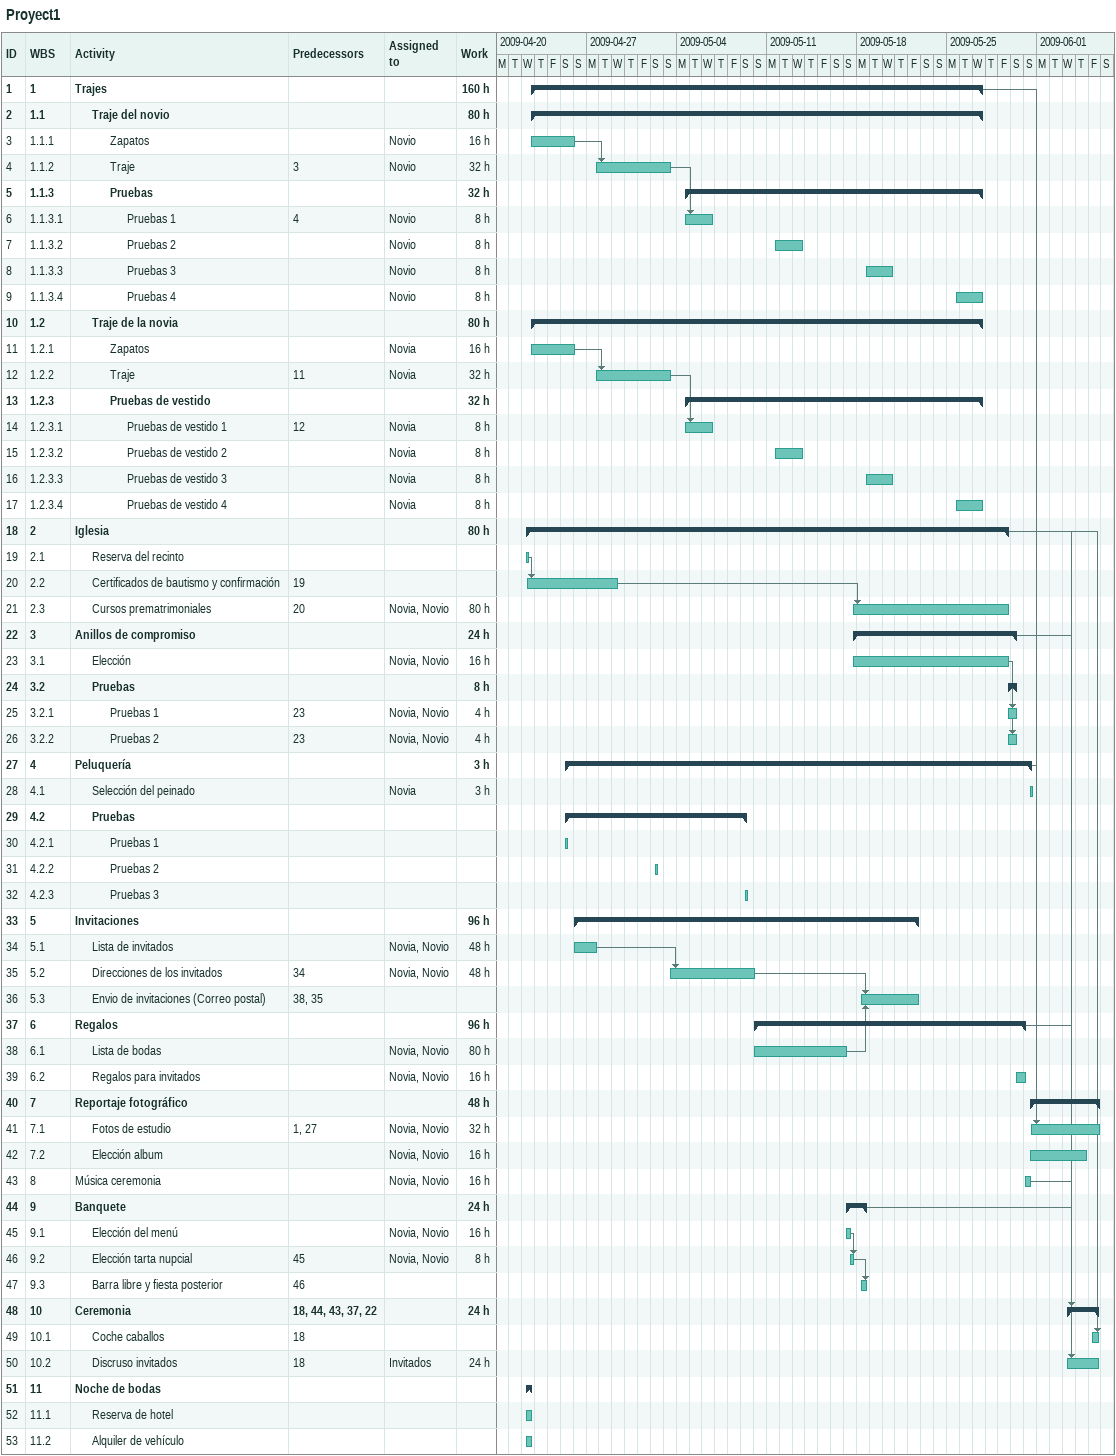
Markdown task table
Proyect1

| ID | WBS | Task | Start | Finish | Predecessors | Resources | Work (h) |
|---|---|---|---|---|---|---|---|
| 1 | 1 | **Trajes** | 2009-04-22 | 2009-05-27 |  |  | 160 |
| 2 | 1.1 | **Traje del novio** | 2009-04-22 | 2009-05-27 |  |  | 80 |
| 3 | 1.1.1 | Zapatos | 2009-04-22 | 2009-04-26 |  | Novio | 16 |
| 4 | 1.1.2 | Traje | 2009-04-27 | 2009-05-03 | 3 | Novio | 32 |
| 5 | 1.1.3 | **Pruebas** | 2009-05-04 | 2009-05-27 |  |  | 32 |
| 6 | 1.1.3.1 | Pruebas 1 | 2009-05-04 | 2009-05-06 | 4 | Novio | 8 |
| 7 | 1.1.3.2 | Pruebas 2 | 2009-05-11 | 2009-05-13 |  | Novio | 8 |
| 8 | 1.1.3.3 | Pruebas 3 | 2009-05-18 | 2009-05-20 |  | Novio | 8 |
| 9 | 1.1.3.4 | Pruebas 4 | 2009-05-25 | 2009-05-27 |  | Novio | 8 |
| 10 | 1.2 | **Traje de la novia** | 2009-04-22 | 2009-05-27 |  |  | 80 |
| 11 | 1.2.1 | Zapatos | 2009-04-22 | 2009-04-26 |  | Novia | 16 |
| 12 | 1.2.2 | Traje | 2009-04-27 | 2009-05-03 | 11 | Novia | 32 |
| 13 | 1.2.3 | **Pruebas de vestido** | 2009-05-04 | 2009-05-27 |  |  | 32 |
| 14 | 1.2.3.1 | Pruebas de vestido 1 | 2009-05-04 | 2009-05-06 | 12 | Novia | 8 |
| 15 | 1.2.3.2 | Pruebas de vestido 2 | 2009-05-11 | 2009-05-13 |  | Novia | 8 |
| 16 | 1.2.3.3 | Pruebas de vestido 3 | 2009-05-18 | 2009-05-20 |  | Novia | 8 |
| 17 | 1.2.3.4 | Pruebas de vestido 4 | 2009-05-25 | 2009-05-27 |  | Novia | 8 |
| 18 | 2 | **Iglesia** | 2009-04-22 | 2009-05-29 |  |  | 80 |
| 19 | 2.1 | Reserva del recinto | 2009-04-22 | 2009-04-22 |  |  |  |
| 20 | 2.2 | Certificados de bautismo y confirmación | 2009-04-22 | 2009-04-29 | 19 |  |  |
| 21 | 2.3 | Cursos prematrimoniales | 2009-05-17 | 2009-05-29 | 20 | Novia, Novio | 80 |
| 22 | 3 | **Anillos de compromiso** | 2009-05-17 | 2009-05-30 |  |  | 24 |
| 23 | 3.1 | Elección | 2009-05-17 | 2009-05-29 |  | Novia, Novio | 16 |
| 24 | 3.2 | **Pruebas** | 2009-05-29 | 2009-05-30 |  |  | 8 |
| 25 | 3.2.1 | Pruebas 1 | 2009-05-29 | 2009-05-30 | 23 | Novia, Novio | 4 |
| 26 | 3.2.2 | Pruebas 2 | 2009-05-29 | 2009-05-30 | 23 | Novia, Novio | 4 |
| 27 | 4 | **Peluquería** | 2009-04-25 | 2009-05-31 |  |  | 3 |
| 28 | 4.1 | Selección del peinado | 2009-05-31 | 2009-05-31 |  | Novia | 3 |
| 29 | 4.2 | **Pruebas** | 2009-04-25 | 2009-05-09 |  |  |  |
| 30 | 4.2.1 | Pruebas 1 | 2009-04-25 | 2009-04-25 |  |  |  |
| 31 | 4.2.2 | Pruebas 2 | 2009-05-02 | 2009-05-02 |  |  |  |
| 32 | 4.2.3 | Pruebas 3 | 2009-05-09 | 2009-05-09 |  |  |  |
| 33 | 5 | **Invitaciones** | 2009-04-26 | 2009-05-22 |  |  | 96 |
| 34 | 5.1 | Lista de invitados | 2009-04-26 | 2009-04-27 |  | Novia, Novio | 48 |
| 35 | 5.2 | Direcciones de los invitados | 2009-05-03 | 2009-05-10 | 34 | Novia, Novio | 48 |
| 36 | 5.3 | Envio de invitaciones (Correo postal) | 2009-05-18 | 2009-05-22 | 38, 35 |  |  |
| 37 | 6 | **Regalos** | 2009-05-10 | 2009-05-31 |  |  | 96 |
| 38 | 6.1 | Lista de bodas | 2009-05-10 | 2009-05-17 |  | Novia, Novio | 80 |
| 39 | 6.2 | Regalos para invitados | 2009-05-30 | 2009-05-31 |  | Novia, Novio | 16 |
| 40 | 7 | **Reportaje fotográfico** | 2009-05-31 | 2009-06-05 |  |  | 48 |
| 41 | 7.1 | Fotos de estudio | 2009-05-31 | 2009-06-05 | 1, 27 | Novia, Novio | 32 |
| 42 | 7.2 | Elección album | 2009-05-31 | 2009-06-04 |  | Novia, Novio | 16 |
| 43 | 8 | Música ceremonia | 2009-05-31 | 2009-05-31 |  | Novia, Novio | 16 |
| 44 | 9 | **Banquete** | 2009-05-17 | 2009-05-18 |  |  | 24 |
| 45 | 9.1 | Elección del menú | 2009-05-17 | 2009-05-17 |  | Novia, Novio | 16 |
| 46 | 9.2 | Elección tarta nupcial | 2009-05-17 | 2009-05-17 | 45 | Novia, Novio | 8 |
| 47 | 9.3 | Barra libre y fiesta posterior | 2009-05-18 | 2009-05-18 | 46 |  |  |
| 48 | 10 | **Ceremonia** | 2009-06-03 | 2009-06-05 | 18, 44, 43, 37, 22 |  | 24 |
| 49 | 10.1 | Coche caballos | 2009-06-05 | 2009-06-05 | 18 |  |  |
| 50 | 10.2 | Discruso invitados | 2009-06-03 | 2009-06-05 | 18 | Invitados | 24 |
| 51 | 11 | **Noche de bodas** | 2009-04-22 | 2009-04-22 |  |  |  |
| 52 | 11.1 | Reserva de hotel | 2009-04-22 | 2009-04-22 |  |  |  |
| 53 | 11.2 | Alquiler de vehículo | 2009-04-22 | 2009-04-22 |  |  |  |
